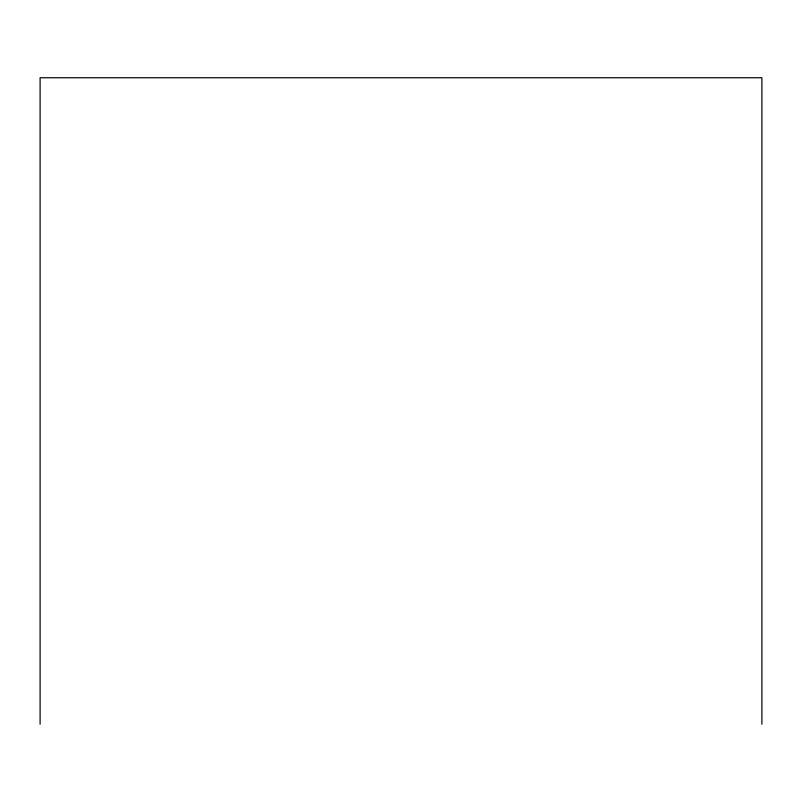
<?xml version="1.0" encoding="UTF-8"?>
<svg xmlns="http://www.w3.org/2000/svg" width="802" height="802" viewBox="0 0 802 802"><rect width="100%" height="100%" fill="white"/><g stroke="black" fill="none" stroke-linecap="round" stroke-linejoin="round"><path stroke-width="1.2" d="M761.9 724.256L761.9 77.744L40.1 77.744L40.1 724.256"/></g></svg>
